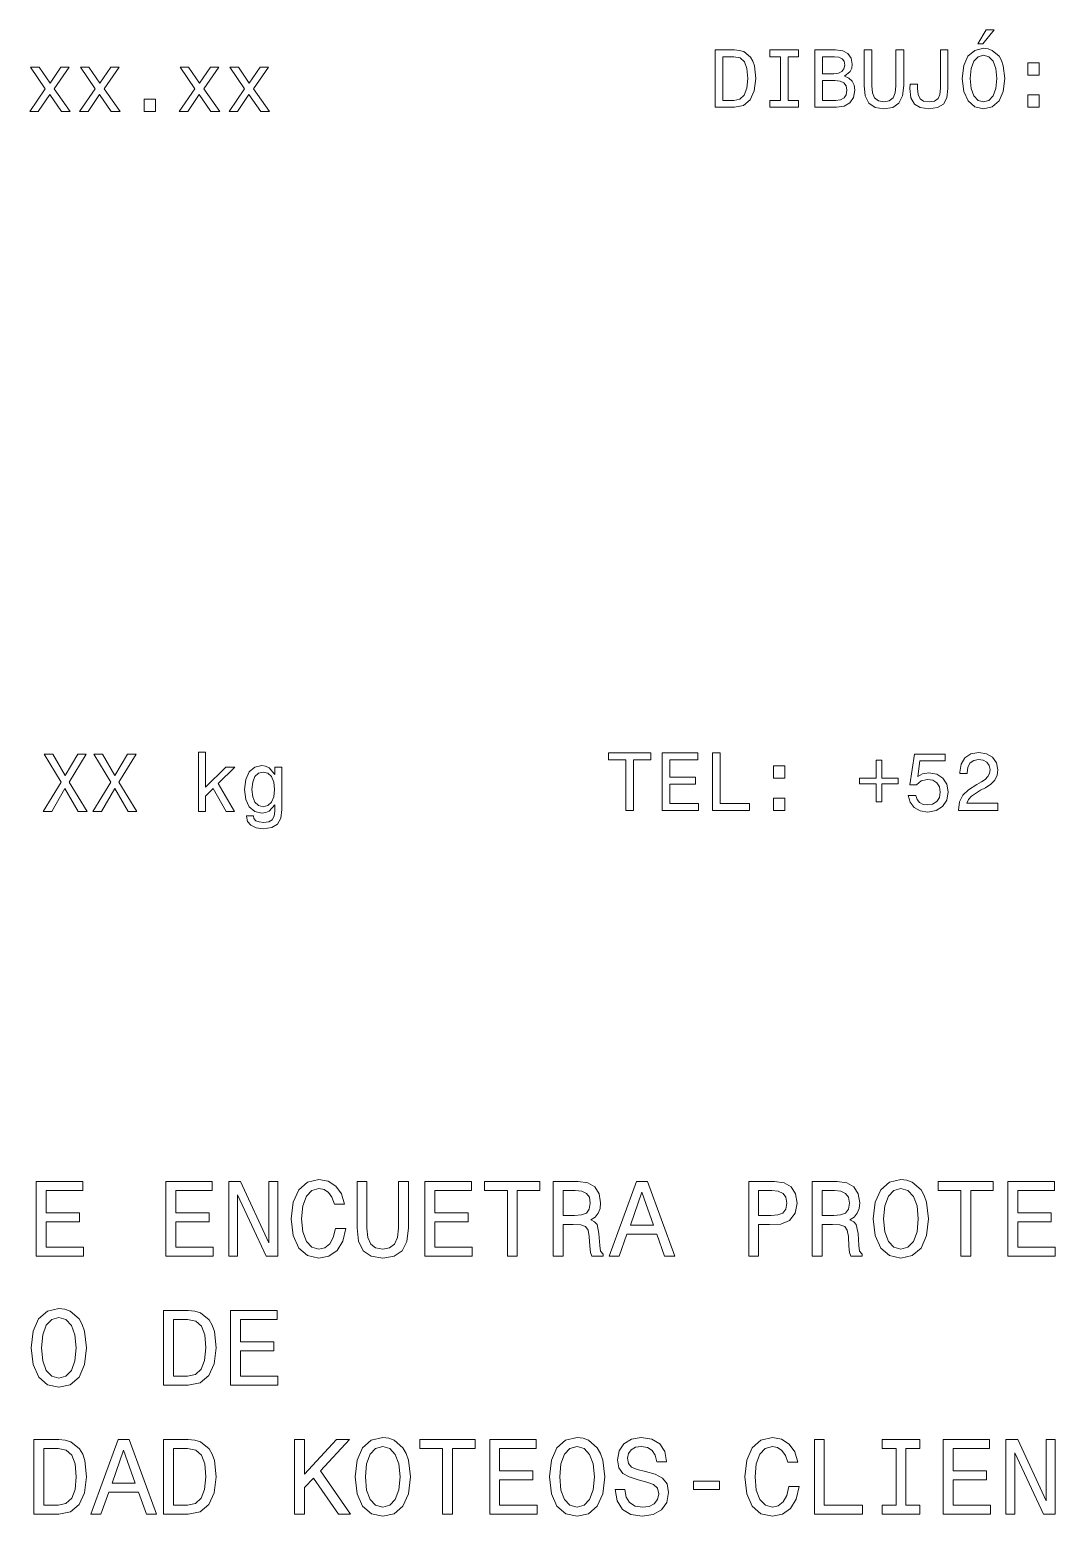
# Model space of a CAD drawing. Extents: x 14 to 2196, y -1968 to 1826.
# Drawn here: x 1687.2 to 1776.4, y -246.4 to -117 of the extents above; entities that cross this region are included whole.
import ezdxf

# ---------------------------------------------------------------- set-up
doc = ezdxf.new("R2010")
doc.units = 0

msp = doc.modelspace()

# ---------------------------------------------------------------- linework, layer by layer
at = {"color": 7, "lineweight": 13}
for points in [[(1769.697266, -118.210197), (1770.122437, -118.210197), (1771.123779, -116.98542), (1770.417725, -116.98542)], [(1748.501343, -118.736137), (1746.837036, -118.736137), (1746.837036, -123.736137), (1748.501343, -123.736137), (1749.286621, -123.577637), (1749.870239, -123.094925), (1750.230469, -122.309624), (1750.360107, -121.236137), (1750.244873, -120.141037), (1750.10083, -119.708763), (1749.899048, -119.362938), (1749.31543, -118.894638), (1748.933594, -118.779366)], [(1752.514282, -123.130951), (1751.592163, -123.130951), (1751.592163, -123.736137), (1754.099365, -123.736137), (1754.099365, -123.130951), (1753.177124, -123.130951), (1753.177124, -119.341324), (1754.099365, -119.341324), (1754.099365, -118.736137), (1751.592163, -118.736137), (1751.592163, -119.341324), (1752.514282, -119.341324)], [(1758.083496, -121.034409), (1758.587769, -120.616539), (1758.717529, -120.335564), (1758.760742, -119.989738), (1758.667114, -119.449394), (1758.386108, -119.060349), (1757.932129, -118.822594), (1757.298218, -118.736137), (1755.518677, -118.736137), (1755.518677, -123.736137), (1757.399048, -123.736137), (1758.069092, -123.635269), (1758.566162, -123.339882), (1758.875977, -122.871582), (1758.984009, -122.237579), (1758.919189, -121.812508), (1758.746338, -121.45948), (1758.465332, -121.200111)], [(1759.798218, -121.834122), (1759.899048, -122.734695), (1760.216064, -123.375908), (1760.749146, -123.74334), (1761.520142, -123.873024), (1762.283813, -123.74334), (1762.816895, -123.375908), (1763.133911, -122.741898), (1763.241943, -121.834122), (1763.241943, -118.736137), (1762.571899, -118.736137), (1762.571899, -121.87014), (1762.50708, -122.482536), (1762.312622, -122.92202), (1761.981201, -123.181381), (1761.520142, -123.267838), (1761.044556, -123.181381), (1760.713135, -122.92202), (1760.518677, -122.489738), (1760.46106, -121.87014), (1760.46106, -118.736137), (1759.798218, -118.736137)], [(1766.433594, -122.079079), (1766.383179, -122.612221), (1766.231934, -122.979652), (1765.922119, -123.202995), (1765.446533, -123.267838), (1764.978271, -123.202995), (1764.668457, -122.994064), (1764.488403, -122.626625), (1764.437988, -122.093483), (1764.452393, -121.733253), (1763.803955, -121.733253), (1763.789551, -122.100693), (1763.875977, -122.900406), (1764.171387, -123.455154), (1764.682861, -123.764954), (1765.439331, -123.873024), (1766.188721, -123.764954), (1766.700195, -123.455154), (1766.995605, -122.907608), (1767.089233, -122.107895), (1767.089233, -118.736137), (1766.433594, -118.736137)], [(1768.342896, -121.236137), (1768.472534, -122.360054), (1768.847168, -123.188583), (1769.430786, -123.700111), (1770.194458, -123.873024), (1770.950928, -123.700111), (1771.541748, -123.188583), (1771.90918, -122.360054), (1772.046021, -121.236137), (1771.90918, -120.119423), (1771.75061, -119.665535), (1771.541748, -119.290894), (1770.950928, -118.779366), (1770.590698, -118.649681), (1770.194458, -118.599251), (1769.423584, -118.779366), (1768.839966, -119.283691), (1768.472534, -120.112221)], [(1687.911499, -124.114655), (1688.90564, -122.608894), (1689.928711, -124.114655), (1690.692383, -124.114655), (1689.309204, -122.11898), (1690.613159, -120.245781), (1689.878296, -120.245781), (1688.934448, -121.650681), (1687.990723, -120.245781), (1687.241455, -120.245781), (1688.523804, -122.126183), (1687.169434, -124.114655)], [(1692.248657, -124.114655), (1693.24292, -122.608894), (1694.265869, -124.114655), (1695.029663, -124.114655), (1693.646362, -122.11898), (1694.950317, -120.245781), (1694.215454, -120.245781), (1693.271729, -121.650681), (1692.327881, -120.245781), (1691.578613, -120.245781), (1692.860962, -122.126183), (1691.506592, -124.114655)], [(1700.922974, -124.114655), (1701.917236, -122.608894), (1702.940308, -124.114655), (1703.703979, -124.114655), (1702.320679, -122.11898), (1703.624756, -120.245781), (1702.889893, -120.245781), (1701.946045, -121.650681), (1701.002197, -120.245781), (1700.25293, -120.245781), (1701.5354, -122.126183), (1700.180908, -124.114655)], [(1705.260132, -124.114655), (1706.254395, -122.608894), (1707.277466, -124.114655), (1708.041138, -124.114655), (1706.657837, -122.11898), (1707.961914, -120.245781), (1707.227051, -120.245781), (1706.283203, -121.650681), (1705.339355, -120.245781), (1704.590088, -120.245781), (1705.872559, -122.126183), (1704.518066, -124.114655)], [(1748.450928, -119.334122), (1748.998413, -119.442192), (1749.373047, -119.773605), (1749.596436, -120.36438), (1749.668457, -121.236137), (1749.589233, -122.079079), (1749.365845, -122.669853), (1748.984009, -123.022881), (1748.450928, -123.138153), (1747.50708, -123.138153), (1747.50708, -119.334122)], [(1757.161255, -120.811066), (1756.181519, -120.811066), (1756.181519, -119.334122), (1757.218872, -119.334122), (1757.608032, -119.37735), (1757.881714, -119.507034), (1758.047485, -119.730377), (1758.105103, -120.061783), (1758.040283, -120.393196), (1757.86731, -120.623749), (1757.571899, -120.767838)], [(1769.034546, -121.236137), (1769.11377, -120.36438), (1769.35144, -119.723167), (1769.718872, -119.334122), (1770.194458, -119.197235), (1770.66272, -119.334122), (1771.030151, -119.730377), (1771.267944, -120.371582), (1771.35437, -121.236137), (1771.267944, -122.107895), (1771.030151, -122.749107), (1770.66272, -123.138153), (1770.194458, -123.267838), (1769.718872, -123.138153), (1769.35144, -122.749107), (1769.11377, -122.115097)], [(1774.034546, -120.94075), (1775.028687, -120.94075), (1775.028687, -119.867264), (1774.034546, -119.867264)], [(1757.319824, -123.138153), (1756.181519, -123.138153), (1756.181519, -121.416252), (1757.255005, -121.416252), (1757.708862, -121.466682), (1758.033081, -121.617981), (1758.227539, -121.87735), (1758.292358, -122.251991), (1758.227539, -122.648239), (1758.047485, -122.92202), (1757.744873, -123.087723)], [(1774.034546, -123.736137), (1775.028687, -123.736137), (1775.028687, -122.662651), (1774.034546, -122.662651)], [(1697.118896, -124.114655), (1698.113159, -124.114655), (1698.113159, -123.041168), (1697.118896, -123.041168)], [(1688.32959, -185.044449), (1689.08606, -185.044449), (1690.231567, -183.019958), (1691.398682, -185.044449), (1692.162354, -185.044449), (1690.598999, -182.472397), (1692.08313, -180.037247), (1691.355469, -180.037247), (1690.253174, -181.888824), (1689.172485, -180.037247), (1688.416016, -180.037247), (1689.892944, -182.479614)], [(1692.666748, -185.044449), (1693.423218, -185.044449), (1694.568726, -183.019958), (1695.73584, -185.044449), (1696.499634, -185.044449), (1694.936157, -182.472397), (1696.420288, -180.037247), (1695.692627, -180.037247), (1694.590332, -181.888824), (1693.509644, -180.037247), (1692.753174, -180.037247), (1694.230103, -182.479614)], [(1701.845459, -185.044449), (1702.47937, -185.044449), (1702.47937, -183.68277), (1703.142212, -183.041565), (1704.280518, -185.044449), (1704.993774, -185.044449), (1703.574463, -182.602081), (1705.029785, -181.175568), (1704.230103, -181.175568), (1702.47937, -182.919083), (1702.47937, -179.871536), (1701.845459, -179.871536)], [(1709.107666, -184.871536), (1709.107666, -181.175568), (1708.502441, -181.175568), (1708.502441, -181.802368), (1708.005371, -181.233215), (1707.702759, -181.089111), (1707.364136, -181.038681), (1706.751709, -181.18277), (1706.276245, -181.586243), (1705.966431, -182.23465), (1705.858398, -183.106415), (1705.966431, -183.985367), (1706.276245, -184.633789), (1706.751709, -185.044449), (1707.364136, -185.181335), (1707.709961, -185.130905), (1707.998169, -185.001221), (1708.502441, -184.453674), (1708.502441, -185.001221), (1708.444824, -185.433502), (1708.286377, -185.743301), (1707.983765, -185.923416), (1707.529785, -185.988251), (1707.133545, -185.945023), (1706.852661, -185.83696), (1706.68689, -185.649643), (1706.636475, -185.397476), (1706.024048, -185.397476), (1706.024048, -185.4263), (1706.117798, -185.88739), (1706.405884, -186.233215), (1706.867065, -186.456558), (1707.493774, -186.535797), (1708.243042, -186.427734), (1708.740234, -186.125137), (1709.02124, -185.599197)], [(1739.069946, -184.936691), (1739.732788, -184.936691), (1739.732788, -180.541885), (1741.245728, -180.541885), (1741.245728, -179.936691), (1737.549805, -179.936691), (1737.549805, -180.541885), (1739.069946, -180.541885)], [(1742.225586, -184.936691), (1745.39563, -184.936691), (1745.39563, -184.331497), (1742.888428, -184.331497), (1742.888428, -182.638428), (1745.121826, -182.638428), (1745.121826, -182.040436), (1742.888428, -182.040436), (1742.888428, -180.541885), (1745.338013, -180.541885), (1745.338013, -179.936691), (1742.225586, -179.936691)], [(1746.613159, -184.936691), (1749.826416, -184.936691), (1749.826416, -184.331497), (1747.276001, -184.331497), (1747.276001, -179.936691), (1746.613159, -179.936691)], [(1751.915771, -182.141296), (1752.910034, -182.141296), (1752.910034, -181.06781), (1751.915771, -181.06781)], [(1760.835083, -180.55629), (1760.835083, -182.11969), (1759.408569, -182.11969), (1759.408569, -182.616806), (1760.835083, -182.616806), (1760.835083, -184.180206), (1761.339355, -184.180206), (1761.339355, -182.616806), (1762.758667, -182.616806), (1762.758667, -182.11969), (1761.339355, -182.11969), (1761.339355, -180.55629)], [(1763.637695, -183.63266), (1763.796143, -184.223434), (1764.14917, -184.684525), (1764.667969, -184.972717), (1765.330811, -185.08078), (1766.058472, -184.951096), (1766.627563, -184.598068), (1766.987793, -184.036118), (1767.124756, -183.315659), (1767.002197, -182.64563), (1766.656372, -182.11969), (1766.116089, -181.781067), (1765.417236, -181.6586), (1764.876831, -181.745056), (1764.458984, -181.982803), (1764.660767, -180.635544), (1766.850952, -180.635544), (1766.850952, -180.044754), (1764.177979, -180.044754), (1763.781738, -182.69606), (1764.358154, -182.69606), (1764.776001, -182.357437), (1765.309204, -182.234955), (1765.770264, -182.314209), (1766.123291, -182.544754), (1766.34668, -182.897781), (1766.425903, -183.351685), (1766.34668, -183.805573), (1766.116089, -184.1586), (1765.763062, -184.381943), (1765.309204, -184.461182), (1764.927368, -184.410751), (1764.631958, -184.245056), (1764.415771, -183.985687), (1764.307739, -183.63266)], [(1768.003662, -184.936691), (1771.440308, -184.936691), (1771.440308, -184.317093), (1768.724121, -184.317093), (1768.875488, -183.978485), (1769.134766, -183.697495), (1769.93457, -183.185974), (1770.359619, -182.969833), (1770.835083, -182.660034), (1771.173706, -182.299805), (1771.368286, -181.874725), (1771.440308, -181.392029), (1771.317749, -180.786835), (1770.979126, -180.311325), (1770.460449, -180.008743), (1769.790405, -179.900665), (1769.098755, -180.023148), (1768.572876, -180.361771), (1768.234253, -180.902115), (1768.118896, -181.615372), (1768.118896, -181.716232), (1768.774536, -181.716232), (1768.774536, -181.6586), (1768.839355, -181.168686), (1769.033936, -180.808456), (1769.34375, -180.577896), (1769.754395, -180.498657), (1770.172241, -180.570694), (1770.482056, -180.750809), (1770.683838, -181.031799), (1770.755859, -181.384811), (1770.705444, -181.716232), (1770.568481, -181.997208), (1770.338013, -182.242172), (1770.020996, -182.458298), (1769.595947, -182.688858), (1768.889893, -183.135544), (1768.3927, -183.611038), (1768.09729, -184.187408), (1768.003662, -184.915085)], [(1706.514038, -183.106415), (1706.578857, -182.465195), (1706.773315, -181.9897), (1707.075928, -181.70871), (1707.47937, -181.607849), (1707.904541, -181.70871), (1708.221436, -181.9897), (1708.416016, -182.465195), (1708.488037, -183.106415), (1708.416016, -183.762024), (1708.221436, -184.230331), (1707.904541, -184.518509), (1707.47937, -184.612167), (1707.075928, -184.518509), (1706.773315, -184.230331), (1706.578857, -183.754822)], [(1751.915771, -184.936691), (1752.910034, -184.936691), (1752.910034, -183.863205), (1751.915771, -183.863205)], [(1687.740479, -223.737289), (1691.861572, -223.737289), (1691.861572, -222.950546), (1688.602173, -222.950546), (1688.602173, -220.749542), (1691.505615, -220.749542), (1691.505615, -219.972153), (1688.602173, -219.972153), (1688.602173, -218.024033), (1691.786621, -218.024033), (1691.786621, -217.237289), (1687.740479, -217.237289)], [(1699.017212, -223.737289), (1703.138184, -223.737289), (1703.138184, -222.950546), (1699.878906, -222.950546), (1699.878906, -220.749542), (1702.782349, -220.749542), (1702.782349, -219.972153), (1699.878906, -219.972153), (1699.878906, -218.024033), (1703.063354, -218.024033), (1703.063354, -217.237289), (1699.017212, -217.237289)], [(1704.486938, -223.737289), (1705.264282, -223.737289), (1705.264282, -218.408035), (1707.755615, -223.737289), (1708.757812, -223.737289), (1708.757812, -217.237289), (1707.971069, -217.237289), (1707.971069, -222.566544), (1705.507812, -217.237289), (1704.486938, -217.237289)], [(1713.777954, -221.320862), (1713.590698, -222.107605), (1713.281616, -222.669571), (1712.85083, -223.016113), (1712.344971, -223.128494), (1711.736206, -222.959915), (1711.258545, -222.454147), (1710.940063, -221.629944), (1710.837036, -220.487289), (1710.940063, -219.354004), (1711.249146, -218.520432), (1711.726807, -218.014664), (1712.344971, -217.836716), (1712.794556, -217.930374), (1713.178589, -218.192627), (1713.478271, -218.61409), (1713.684326, -219.194778), (1714.574097, -219.194778), (1714.293091, -218.305008), (1713.806152, -217.630661), (1713.141113, -217.209198), (1712.344971, -217.059341), (1711.352173, -217.293488), (1710.593506, -217.949112), (1710.106567, -219.026199), (1709.937988, -220.487289), (1710.106567, -221.94838), (1710.593506, -223.025467), (1711.352173, -223.69046), (1712.344971, -223.915237), (1713.216064, -223.737289), (1713.918457, -223.240891), (1714.414917, -222.426056), (1714.677124, -221.320862)], [(1715.660522, -221.264664), (1715.791748, -222.43541), (1716.203857, -223.268997), (1716.896851, -223.746658), (1717.899048, -223.915237), (1718.891846, -223.746658), (1719.584961, -223.268997), (1719.99707, -222.444778), (1720.137573, -221.264664), (1720.137573, -217.237289), (1719.266479, -217.237289), (1719.266479, -221.311493), (1719.182129, -222.107605), (1718.929321, -222.678925), (1718.498413, -223.016113), (1717.899048, -223.128494), (1717.280884, -223.016113), (1716.850098, -222.678925), (1716.597168, -222.116974), (1716.522217, -221.311493), (1716.522217, -217.237289), (1715.660522, -217.237289)], [(1721.570557, -223.737289), (1725.691528, -223.737289), (1725.691528, -222.950546), (1722.432129, -222.950546), (1722.432129, -220.749542), (1725.335693, -220.749542), (1725.335693, -219.972153), (1722.432129, -219.972153), (1722.432129, -218.024033), (1725.616577, -218.024033), (1725.616577, -217.237289), (1721.570557, -217.237289)], [(1728.744873, -223.737289), (1729.606567, -223.737289), (1729.606567, -218.024033), (1731.573364, -218.024033), (1731.573364, -217.237289), (1726.768677, -217.237289), (1726.768677, -218.024033), (1728.744873, -218.024033)], [(1732.725464, -223.737289), (1733.596436, -223.737289), (1733.596436, -220.993057), (1734.486206, -220.993057), (1735.141846, -221.021149), (1735.553955, -221.152267), (1735.778687, -221.461349), (1735.872437, -222.013947), (1735.919189, -222.856888), (1735.975464, -223.409485), (1736.087769, -223.737289), (1737.071289, -223.737289), (1737.071289, -223.559341), (1736.855835, -223.297089), (1736.780884, -222.810059), (1736.715332, -221.761063), (1736.556152, -220.983688), (1736.340698, -220.740173), (1736.00354, -220.56221), (1736.378174, -220.328064), (1736.640381, -220.000259), (1736.80896, -219.58815), (1736.865234, -219.091751), (1736.734009, -218.305008), (1736.359375, -217.714951), (1735.741211, -217.359055), (1734.898315, -217.237289), (1732.725464, -217.237289)], [(1737.605103, -223.737289), (1738.466797, -223.737289), (1739.150513, -221.82663), (1741.744873, -221.82663), (1742.428589, -223.737289), (1743.30896, -223.737289), (1740.930054, -217.227921), (1739.974731, -217.227921)], [(1749.752808, -223.737289), (1750.614502, -223.737289), (1750.614502, -220.993057), (1751.569824, -220.993057), (1752.534424, -220.946228), (1753.30249, -220.618408), (1753.79895, -219.981522), (1753.967529, -219.110489), (1753.836426, -218.305008), (1753.46167, -217.714951), (1752.843506, -217.359055), (1752.00061, -217.237289), (1749.752808, -217.237289)], [(1755.278687, -223.737289), (1756.14978, -223.737289), (1756.14978, -220.993057), (1757.039551, -220.993057), (1757.69519, -221.021149), (1758.1073, -221.152267), (1758.332031, -221.461349), (1758.425659, -222.013947), (1758.472534, -222.856888), (1758.528687, -223.409485), (1758.641113, -223.737289), (1759.624512, -223.737289), (1759.624512, -223.559341), (1759.40918, -223.297089), (1759.334229, -222.810059), (1759.268677, -221.761063), (1759.109375, -220.983688), (1758.894043, -220.740173), (1758.556885, -220.56221), (1758.931519, -220.328064), (1759.193726, -220.000259), (1759.362305, -219.58815), (1759.418457, -219.091751), (1759.287354, -218.305008), (1758.91272, -217.714951), (1758.294556, -217.359055), (1757.45166, -217.237289), (1755.278687, -217.237289)], [(1760.598633, -220.487289), (1760.767212, -221.94838), (1761.254272, -223.025467), (1762.012939, -223.69046), (1763.005737, -223.915237), (1763.989136, -223.69046), (1764.75708, -223.025467), (1765.234863, -221.94838), (1765.41272, -220.487289), (1765.234863, -219.035553), (1765.028809, -218.445496), (1764.75708, -217.958466), (1763.989136, -217.293488), (1763.520752, -217.124893), (1763.005737, -217.059341), (1762.00354, -217.293488), (1761.244873, -217.949112), (1760.767212, -219.026199)], [(1768.213135, -223.737289), (1769.074829, -223.737289), (1769.074829, -218.024033), (1771.041748, -218.024033), (1771.041748, -217.237289), (1766.236938, -217.237289), (1766.236938, -218.024033), (1768.213135, -218.024033)], [(1772.315552, -223.737289), (1776.436523, -223.737289), (1776.436523, -222.950546), (1773.177124, -222.950546), (1773.177124, -220.749542), (1776.080566, -220.749542), (1776.080566, -219.972153), (1773.177124, -219.972153), (1773.177124, -218.024033), (1776.361572, -218.024033), (1776.361572, -217.237289), (1772.315552, -217.237289)], [(1734.654785, -218.033401), (1735.226074, -218.0896), (1735.628906, -218.267548), (1735.881714, -218.595352), (1735.966064, -219.110489), (1735.872437, -219.653717), (1735.619507, -219.981522), (1735.188721, -220.150116), (1734.598633, -220.196945), (1733.596436, -220.196945), (1733.596436, -218.033401)], [(1739.450195, -221.030518), (1740.452393, -218.16452), (1741.454468, -221.030518)], [(1751.766479, -218.033401), (1752.328491, -218.0896), (1752.740479, -218.267548), (1752.984009, -218.595352), (1753.068359, -219.110489), (1752.974731, -219.653717), (1752.721802, -219.981522), (1752.291016, -220.150116), (1751.700928, -220.196945), (1750.614502, -220.196945), (1750.614502, -218.033401)], [(1757.20813, -218.033401), (1757.779419, -218.0896), (1758.182129, -218.267548), (1758.435059, -218.595352), (1758.519409, -219.110489), (1758.425659, -219.653717), (1758.172852, -219.981522), (1757.741943, -220.150116), (1757.151978, -220.196945), (1756.14978, -220.196945), (1756.14978, -218.033401)], [(1761.497803, -220.487289), (1761.60083, -219.354004), (1761.909912, -218.520432), (1762.387573, -218.014664), (1763.005737, -217.836716), (1763.614502, -218.014664), (1764.092163, -218.5298), (1764.401245, -219.363373), (1764.513672, -220.487289), (1764.401245, -221.620575), (1764.092163, -222.454147), (1763.614502, -222.959915), (1763.005737, -223.128494), (1762.387573, -222.959915), (1761.909912, -222.454147), (1761.60083, -221.629944)], [(1687.300293, -231.717117), (1687.468872, -233.178207), (1687.955933, -234.255295), (1688.7146, -234.920288), (1689.707397, -235.145065), (1690.690796, -234.920288), (1691.458862, -234.255295), (1691.936523, -233.178207), (1692.114502, -231.717117), (1691.936523, -230.265381), (1691.730469, -229.675323), (1691.458862, -229.188293), (1690.690796, -228.523315), (1690.222534, -228.354721), (1689.707397, -228.289169), (1688.7052, -228.523315), (1687.946533, -229.17894), (1687.468872, -230.256027)], [(1700.974731, -228.467117), (1698.811157, -228.467117), (1698.811157, -234.967117), (1700.974731, -234.967117), (1701.995605, -234.761063), (1702.754272, -234.133545), (1703.222534, -233.112656), (1703.391113, -231.717117), (1703.241211, -230.293488), (1703.053955, -229.731522), (1702.791748, -229.281952), (1702.033081, -228.673172), (1701.536621, -228.523315)], [(1704.655518, -234.967117), (1708.776611, -234.967117), (1708.776611, -234.180374), (1705.517212, -234.180374), (1705.517212, -231.97937), (1708.420654, -231.97937), (1708.420654, -231.201981), (1705.517212, -231.201981), (1705.517212, -229.25386), (1708.70166, -229.25386), (1708.70166, -228.467117), (1704.655518, -228.467117)], [(1688.199463, -231.717117), (1688.30249, -230.583832), (1688.611572, -229.750259), (1689.089233, -229.244492), (1689.707397, -229.066544), (1690.316162, -229.244492), (1690.793823, -229.759628), (1691.102905, -230.593201), (1691.215332, -231.717117), (1691.102905, -232.850403), (1690.793823, -233.683975), (1690.316162, -234.189743), (1689.707397, -234.358322), (1689.089233, -234.189743), (1688.611572, -233.683975), (1688.30249, -232.859772)], [(1700.90918, -229.244492), (1701.620972, -229.384979), (1702.108032, -229.815826), (1702.398315, -230.583832), (1702.491943, -231.717117), (1702.388916, -232.812943), (1702.098633, -233.580948), (1701.602173, -234.039886), (1700.90918, -234.189743), (1699.682129, -234.189743), (1699.682129, -229.244492)], [(1689.697998, -239.696945), (1687.534546, -239.696945), (1687.534546, -246.196945), (1689.697998, -246.196945), (1690.718872, -245.990891), (1691.477539, -245.363373), (1691.945923, -244.342484), (1692.114502, -242.946945), (1691.9646, -241.523315), (1691.777344, -240.961349), (1691.515015, -240.51178), (1690.756348, -239.903), (1690.26001, -239.753143)], [(1689.632446, -240.474319), (1690.344238, -240.614807), (1690.831299, -241.045654), (1691.121704, -241.81366), (1691.215332, -242.946945), (1691.112305, -244.04277), (1690.821899, -244.810776), (1690.325562, -245.269714), (1689.632446, -245.419571), (1688.405518, -245.419571), (1688.405518, -240.474319)], [(1692.498413, -246.196945), (1693.360107, -246.196945), (1694.043823, -244.286285), (1696.638184, -244.286285), (1697.321899, -246.196945), (1698.202393, -246.196945), (1695.823364, -239.687576), (1694.868042, -239.687576)], [(1694.343506, -243.490173), (1695.345703, -240.624176), (1696.3479, -243.490173)], [(1700.974731, -239.696945), (1698.811157, -239.696945), (1698.811157, -246.196945), (1700.974731, -246.196945), (1701.995605, -245.990891), (1702.754272, -245.363373), (1703.222534, -244.342484), (1703.391113, -242.946945), (1703.241211, -241.523315), (1703.053955, -240.961349), (1702.791748, -240.51178), (1702.033081, -239.903), (1701.536621, -239.753143)], [(1700.90918, -240.474319), (1701.620972, -240.614807), (1702.108032, -241.045654), (1702.398315, -241.81366), (1702.491943, -242.946945), (1702.388916, -244.04277), (1702.098633, -244.810776), (1701.602173, -245.269714), (1700.90918, -245.419571), (1699.682129, -245.419571), (1699.682129, -240.474319)], [(1710.228271, -246.196945), (1711.089966, -246.196945), (1711.089966, -243.883545), (1711.858032, -243.059341), (1714.040283, -246.196945), (1715.089233, -246.196945), (1712.466797, -242.431808), (1715.014282, -239.696945), (1713.871704, -239.696945), (1711.089966, -242.70343), (1711.089966, -239.696945), (1710.228271, -239.696945)], [(1715.491943, -242.946945), (1715.660522, -244.408035), (1716.147583, -245.485123), (1716.90625, -246.150116), (1717.899048, -246.374893), (1718.882446, -246.150116), (1719.650513, -245.485123), (1720.128174, -244.408035), (1720.306152, -242.946945), (1720.128174, -241.495209), (1719.922119, -240.905151), (1719.650513, -240.418121), (1718.882446, -239.753143), (1718.414185, -239.584549), (1717.899048, -239.518997), (1716.896851, -239.753143), (1716.138184, -240.408768), (1715.660522, -241.485855)], [(1716.391113, -242.946945), (1716.494141, -241.81366), (1716.803223, -240.980087), (1717.280884, -240.474319), (1717.899048, -240.296371), (1718.507812, -240.474319), (1718.985474, -240.989456), (1719.294556, -241.823029), (1719.406982, -242.946945), (1719.294556, -244.080231), (1718.985474, -244.913803), (1718.507812, -245.419571), (1717.899048, -245.58815), (1717.280884, -245.419571), (1716.803223, -244.913803), (1716.494141, -244.0896)], [(1723.106567, -246.196945), (1723.968262, -246.196945), (1723.968262, -240.483688), (1725.935059, -240.483688), (1725.935059, -239.696945), (1721.130371, -239.696945), (1721.130371, -240.483688), (1723.106567, -240.483688)], [(1727.208862, -246.196945), (1731.329834, -246.196945), (1731.329834, -245.410202), (1728.070557, -245.410202), (1728.070557, -243.209198), (1730.973999, -243.209198), (1730.973999, -242.431808), (1728.070557, -242.431808), (1728.070557, -240.483688), (1731.255005, -240.483688), (1731.255005, -239.696945), (1727.208862, -239.696945)], [(1732.406982, -242.946945), (1732.575562, -244.408035), (1733.062622, -245.485123), (1733.821289, -246.150116), (1734.813965, -246.374893), (1735.797485, -246.150116), (1736.56543, -245.485123), (1737.043091, -244.408035), (1737.221069, -242.946945), (1737.043091, -241.495209), (1736.837036, -240.905151), (1736.56543, -240.418121), (1735.797485, -239.753143), (1735.329102, -239.584549), (1734.813965, -239.518997), (1733.81189, -239.753143), (1733.053223, -240.408768), (1732.575562, -241.485855)], [(1733.306152, -242.946945), (1733.40918, -241.81366), (1733.718262, -240.980087), (1734.195923, -240.474319), (1734.813965, -240.296371), (1735.422852, -240.474319), (1735.900513, -240.989456), (1736.209595, -241.823029), (1736.321899, -242.946945), (1736.209595, -244.080231), (1735.900513, -244.913803), (1735.422852, -245.419571), (1734.813965, -245.58815), (1734.195923, -245.419571), (1733.718262, -244.913803), (1733.40918, -244.0896)], [(1738.972534, -244.052139), (1738.120239, -244.052139), (1738.307495, -245.044922), (1738.775879, -245.775482), (1739.49707, -246.215683), (1740.471069, -246.374893), (1741.435791, -246.225037), (1742.156982, -245.812943), (1742.615967, -245.166687), (1742.784424, -244.314377), (1742.644043, -243.546371), (1742.25061, -243.049973), (1741.61377, -242.722168), (1740.761475, -242.478638), (1740.030884, -242.30069), (1739.553223, -242.094635), (1739.281616, -241.794922), (1739.197266, -241.32663), (1739.281616, -240.905151), (1739.525146, -240.586716), (1739.89978, -240.371292), (1740.414917, -240.296371), (1740.939453, -240.39003), (1741.35144, -240.642914), (1741.623047, -241.064377), (1741.754272, -241.635712), (1742.606567, -241.635712), (1742.606567, -241.616974), (1742.456665, -240.736572), (1742.016479, -240.080948), (1741.323364, -239.668854), (1740.386841, -239.528351), (1739.543823, -239.668854), (1738.888184, -240.062225), (1738.466797, -240.671005), (1738.316895, -241.457748), (1738.438721, -242.160202), (1738.794556, -242.637863), (1739.356567, -242.956314), (1740.124512, -243.199829), (1740.883179, -243.415237), (1741.454468, -243.621292), (1741.801025, -243.921005), (1741.922852, -244.408035), (1741.810425, -244.904434), (1741.52002, -245.279083), (1741.079834, -245.513229), (1740.508545, -245.58815), (1739.871704, -245.485123), (1739.384644, -245.185425), (1739.075562, -244.69838)], [(1753.246338, -243.780518), (1753.05896, -244.567261), (1752.749878, -245.129227), (1752.319092, -245.475769), (1751.813354, -245.58815), (1751.204468, -245.419571), (1750.726807, -244.913803), (1750.408447, -244.0896), (1750.30542, -242.946945), (1750.408447, -241.81366), (1750.717529, -240.980087), (1751.19519, -240.474319), (1751.813354, -240.296371), (1752.262939, -240.39003), (1752.646851, -240.652283), (1752.946533, -241.073746), (1753.152588, -241.654434), (1754.04248, -241.654434), (1753.761475, -240.764664), (1753.274414, -240.090317), (1752.609375, -239.668854), (1751.813354, -239.518997), (1750.820557, -239.753143), (1750.06189, -240.408768), (1749.574829, -241.485855), (1749.40625, -242.946945), (1749.574829, -244.408035), (1750.06189, -245.485123), (1750.820557, -246.150116), (1751.813354, -246.374893), (1752.684326, -246.196945), (1753.386841, -245.700546), (1753.883179, -244.885712), (1754.145508, -243.780518)], [(1755.466064, -246.196945), (1759.643311, -246.196945), (1759.643311, -245.410202), (1756.327759, -245.410202), (1756.327759, -239.696945), (1755.466064, -239.696945)], [(1762.574829, -245.410202), (1761.375977, -245.410202), (1761.375977, -246.196945), (1764.635376, -246.196945), (1764.635376, -245.410202), (1763.436523, -245.410202), (1763.436523, -240.483688), (1764.635376, -240.483688), (1764.635376, -239.696945), (1761.375977, -239.696945), (1761.375977, -240.483688), (1762.574829, -240.483688)], [(1766.677124, -246.196945), (1770.798218, -246.196945), (1770.798218, -245.410202), (1767.538818, -245.410202), (1767.538818, -243.209198), (1770.442261, -243.209198), (1770.442261, -242.431808), (1767.538818, -242.431808), (1767.538818, -240.483688), (1770.723267, -240.483688), (1770.723267, -239.696945), (1766.677124, -239.696945)], [(1772.146973, -246.196945), (1772.924316, -246.196945), (1772.924316, -240.867691), (1775.415649, -246.196945), (1776.417847, -246.196945), (1776.417847, -239.696945), (1775.631104, -239.696945), (1775.631104, -245.026199), (1773.167847, -239.696945), (1772.146973, -239.696945)], [(1744.957397, -244.052139), (1747.223999, -244.052139), (1747.223999, -243.312225), (1744.957397, -243.312225)]]:
    msp.add_lwpolyline(points, close=True, dxfattribs=at)

doc.saveas('drawing.dxf')
